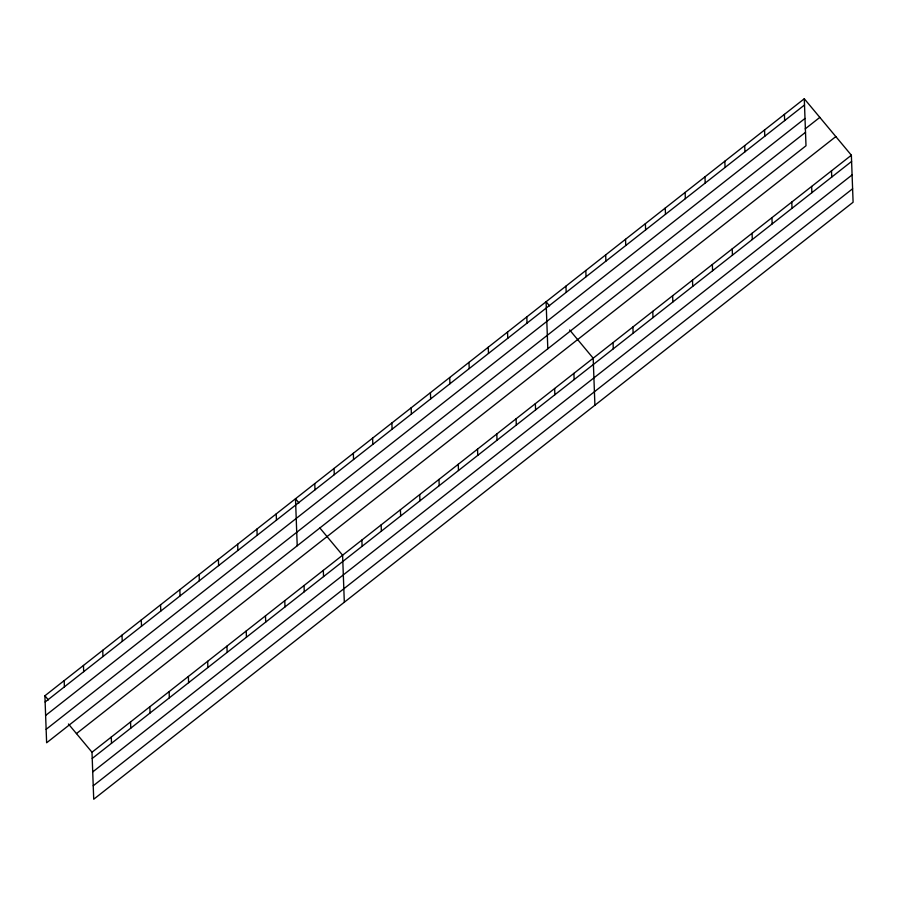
<?xml version="1.0" encoding="UTF-8"?>
<svg xmlns="http://www.w3.org/2000/svg" width="898" height="898" viewBox="0 0 898 898"><rect width="100%" height="100%" fill="white"/><g stroke="black" fill="none" stroke-linecap="round" stroke-linejoin="round"><path stroke-width="1.35" d="M804.282 98.758L806 145.768L46.629 742.781L44.9 695.77L804.282 98.758L851.371 155.219L853.1 202.23L93.718 799.242L92 752.232L68.45 724.001M45.125 702L804.507 104.987M45.618 715.459L805.001 118.446M805.18 128.897L819.818 117.391M46.135 729.322L805.506 132.309M76.453 733.599L835.836 136.586M92 752.232L851.371 155.219M92.225 758.462L851.607 161.449M92.718 771.921L852.101 174.908M93.235 785.784L852.606 188.771M549.542 305.881L546.085 301.739L547.814 348.75M569.635 329.97L593.185 358.212L594.914 405.211M298.944 502.902L295.498 498.76L297.216 545.76M319.935 528.058L342.598 555.222L344.316 602.221M44.9 695.77L48.357 699.912M831.514 170.833L831.739 177.063M811.657 186.447L811.882 192.677M791.789 202.061L792.025 208.291M784.414 114.372L784.65 120.601M771.932 217.675L772.168 223.905M764.557 129.986L764.782 136.215M752.075 233.289L752.3 239.519M744.7 145.599L744.925 151.829M732.218 248.903L732.442 255.133M724.832 161.213L725.068 167.443M712.35 264.517L712.585 270.747M704.975 176.827L705.199 183.057M692.493 280.131L692.717 286.361M685.118 192.441L685.342 198.671M672.636 295.756L672.86 301.975M665.25 208.055L665.485 214.285M652.767 311.37L653.003 317.589M645.393 223.669L645.617 229.899M632.91 326.984L633.135 333.203M625.536 239.283L625.76 245.513M613.053 342.598L613.278 348.817M605.667 254.897L605.903 261.127M585.81 270.511L586.035 276.741M573.912 373.366L574.136 379.585M565.953 286.125L566.178 292.355M554.638 388.52L554.863 394.738M535.354 403.673L535.59 409.903M526.812 316.893L527.036 323.123M516.081 418.827L516.305 425.057M507.538 332.058L507.763 338.277M496.807 433.981L497.032 440.211M488.254 347.212L488.49 353.43M477.534 449.135L477.758 455.365M468.981 362.365L469.216 368.584M458.249 464.288L458.485 470.518M449.707 377.519L449.932 383.749M438.976 479.442L439.201 485.672M430.434 392.673L430.658 398.903M419.703 494.607L419.927 500.826M411.149 407.827L411.385 414.057M400.418 509.761L400.654 515.98M391.876 422.98L392.1 429.21M381.145 524.915L381.381 531.133M372.603 438.134L372.827 444.364M361.872 540.068L362.096 546.298M353.329 453.288L353.554 459.518M334.045 468.453L334.281 474.672M323.314 570.376L323.549 576.606M314.771 483.607L314.996 489.825M304.04 585.53L304.265 591.76M284.767 600.683L284.992 606.913M276.214 513.914L276.449 520.144M265.482 615.837L265.718 622.067M256.94 529.068L257.165 535.298M246.209 631.002L246.445 637.221M237.667 544.222L237.891 550.452M226.936 646.156L227.16 652.375M218.394 559.375L218.618 565.605M207.663 661.31L207.887 667.528M199.109 574.529L199.345 580.759M188.378 676.463L188.614 682.693M179.836 589.683L180.06 595.913M169.105 691.617L169.329 697.847M160.562 604.848L160.787 611.067M149.831 706.771L150.056 713.001M141.278 620.002L141.514 626.22M130.547 721.925L130.782 728.155M122.005 635.155L122.229 641.374M111.273 737.078L111.509 743.308M102.731 650.309L102.956 656.539M83.458 665.463L83.682 671.693M64.173 680.617L64.409 686.847"/></g></svg>
